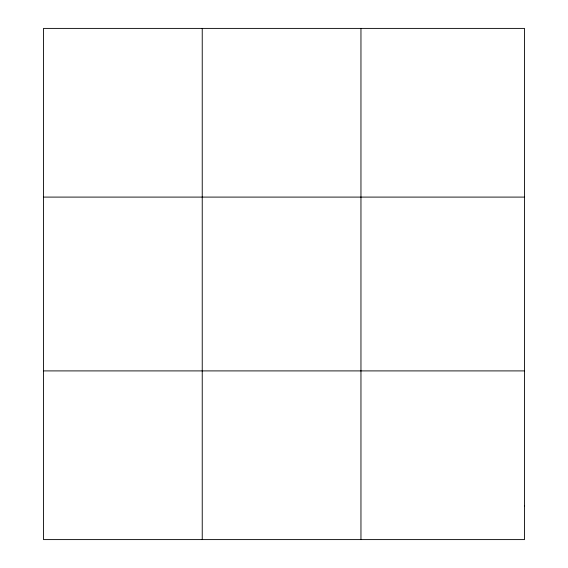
<?xml version="1.0" encoding="UTF-8"?>
<svg xmlns="http://www.w3.org/2000/svg" width="568" height="568" viewBox="0 0 568 568"><rect width="100%" height="100%" fill="white"/><g stroke="black" fill="none" stroke-linecap="round" stroke-linejoin="round"><path stroke-width="0.85" d="M202.236 539.6L202.236 28.4M360.957 539.6L360.957 28.4M43.516 197.096L524.484 197.096M43.516 370.904L524.484 370.904M524.484 505.861L524.484 539.6L43.516 539.6L43.516 28.4L524.484 28.4L524.484 505.861"/></g></svg>
